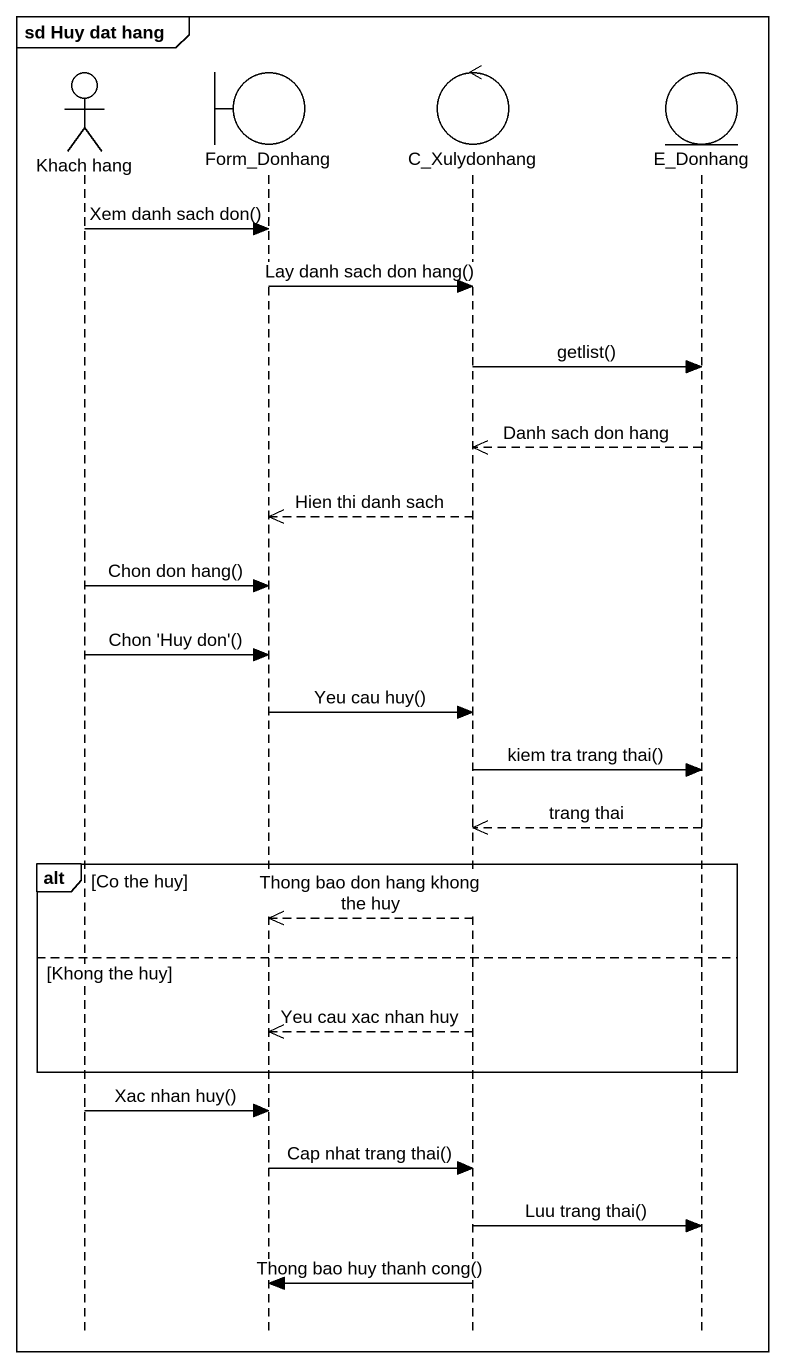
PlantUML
@startuml
mainframe sd Huy dat hang
hide footbox
actor "Khach hang" as Khach_hang
boundary Form_Donhang
control C_Xulydonhang
entity E_Donhang

Khach_hang -> Form_Donhang : Xem danh sach don()
Form_Donhang -> C_Xulydonhang : Lay danh sach don hang()
C_Xulydonhang -> E_Donhang : getlist()
E_Donhang -->> C_Xulydonhang : Danh sach don hang
C_Xulydonhang -->> Form_Donhang : Hien thi danh sach
Khach_hang -> Form_Donhang : Chon don hang()
Khach_hang -> Form_Donhang : Chon 'Huy don'()
Form_Donhang -> C_Xulydonhang : Yeu cau huy()
C_Xulydonhang -> E_Donhang : kiem tra trang thai()
E_Donhang -->> C_Xulydonhang : trang thai
alt Co the huy
  C_Xulydonhang -->> Form_Donhang : Thong bao don hang khong the huy
else Khong the huy
  C_Xulydonhang -->> Form_Donhang : Yeu cau xac nhan huy
end
Khach_hang -> Form_Donhang : Xac nhan huy()
Form_Donhang -> C_Xulydonhang : Cap nhat trang thai()
C_Xulydonhang -> E_Donhang : Luu trang thai()
C_Xulydonhang -> Form_Donhang : Thong bao huy thanh cong()
@enduml
